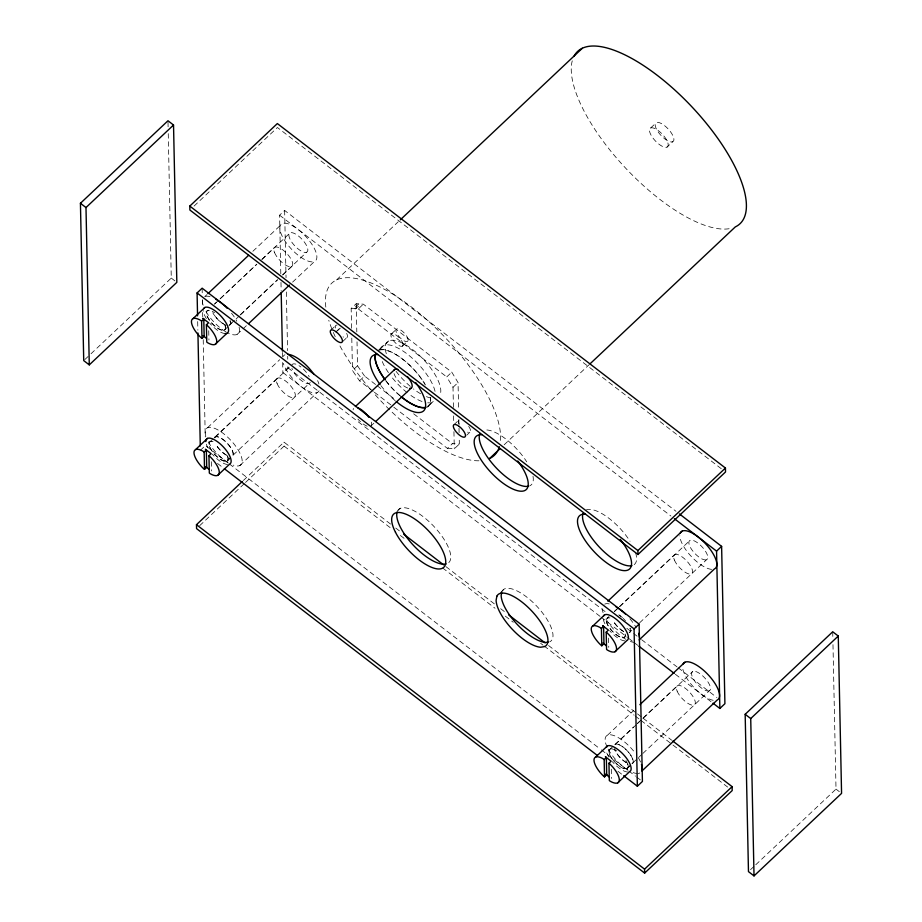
<?xml version="1.0" encoding="UTF-8"?>
<svg xmlns="http://www.w3.org/2000/svg" width="922" height="922" viewBox="0 0 922 922"><rect width="100%" height="100%" fill="white"/><g stroke="black" fill="none" stroke-linecap="round" stroke-linejoin="round"><path stroke-width="0.69" stroke-dasharray="4.61 3.46" d="M194.058 206.09L277.43 127.501L722.099 469.344M84.778 359.626L89.987 354.716M91.024 353.737L171.273 278.087L168.253 133.632M280.807 273.834L279.585 215.195L284.633 210.435L675.976 511.284M204.73 296.665L206.828 294.694M252.87 251.291L282.178 223.666M214.4 304.191L216.463 302.243M220.612 298.336L256.869 264.153M262.055 259.278L274.479 247.557M214.745 303.903L218.929 299.95M219.978 298.97L256.604 264.441M261.836 259.508L290.096 232.874M234.442 320.28L229.209 325.212A12.816 4.887 46.7 0 0 230.051 320.844M240.723 314.356L277.349 279.827M282.581 274.894L306.657 252.213A12.816 4.887 46.7 0 0 298.232 235.825A12.816 4.887 46.7 0 0 290.234 239.582A12.816 4.887 46.7 0 0 306.657 252.213M224.415 330.053L228.449 326.25M228.91 325.731L232.021 322.804M236.159 318.897L239.271 315.969M240.308 314.99L277.603 279.827M282.789 274.952L292.113 266.158M237.127 334.409L247.592 324.544M292.585 282.132L314.563 261.41A25.032 9.543 46.7 0 0 298.06 229.394A25.032 9.543 46.7 0 0 282.501 236.816A25.032 9.543 46.7 0 0 314.563 261.41M336.542 279.942L398.246 221.764M207.508 427.762L279.712 359.695M200.385 450.293L205.433 445.522L228.253 463.075M600.061 616.369L282.881 372.523L287.929 367.763L287.871 364.905M351.582 328.232L351.167 308.49L356.226 303.73L363.337 304.168L451.792 372.165L458.05 382.561L458.626 409.737M209.697 441.995L213.835 438.088M214.872 437.109L277.038 378.516M215.391 436.982L292.77 364.052A12.816 4.887 46.7 0 1 300.906 367.002M331.021 330.007L336.069 325.247M358.773 303.891L353.725 308.651L355.731 308.778L360.779 304.006M351.167 308.49L358.289 308.928L363.337 304.168M336 331.736L339.031 328.877M337.279 330.963L340.31 328.105M342.707 341.52L346.741 337.717M227.319 460.597L309.331 383.379M227.158 461.173L231.203 457.358M239.847 465.529L317.295 392.53M373.226 391.354L359.534 380.821L352.469 370.552L357.517 365.792L357.021 341.808M391.631 333.741L396.679 328.981M378.469 350.233L383.517 345.473M379.68 349.496L388.773 340.933M243.373 480.477L284.022 442.157L391.193 524.56M199.682 525.667L244.503 483.428M245.54 482.448L284.103 446.098L284.022 442.157M359.534 380.821L364.582 376.061L376.003 384.843M402.303 346.211L407.363 341.44M650.644 128.008L656.372 122.614M370.517 426.402L374.666 422.483M667.021 147.117A12.666 4.829 46.7 0 0 658.688 130.924A12.666 4.829 46.7 0 0 650.782 134.635A12.666 4.829 46.7 0 0 667.021 147.117L672.737 141.723A12.666 4.829 46.7 0 0 664.416 125.53A12.666 4.829 46.7 0 0 656.51 129.241A12.666 4.829 46.7 0 0 672.737 141.723M453.428 407.351L453.002 387.321L446.732 376.925L451.792 372.165M428.004 405.934L432.038 402.13A37.537 14.314 46.7 0 1 427.716 402.81M433.248 401.393L427.197 407.098A37.537 14.314 46.7 0 0 430.516 397.958M453.002 387.321L458.05 382.561M454.073 424.604L459.121 419.844M393.775 407.155L447.435 448.403L452.483 443.643L459.34 444.058L459.225 438.342M466.763 435.161L469.794 432.303M447.435 448.403L454.292 448.818L459.34 444.058M398.131 510.304L400.148 508.402M504.173 444.773L588.893 364.905M500.392 592.765L504.438 588.962M606.953 618.397L609.027 616.438M614.202 611.551L618.351 607.644M619.388 606.676L674.293 554.917M614.697 611.367L618.881 607.414M619.93 606.434L690.048 540.338M631.824 630.164L629.161 632.676A12.816 4.887 46.7 0 0 630.003 628.308M639.626 622.811L706.609 559.677A12.816 4.887 46.7 0 0 698.184 543.288A12.816 4.887 46.7 0 0 690.186 547.046A12.816 4.887 46.7 0 0 706.609 559.677M607.46 735.237L633.621 710.574M609.696 749.494L613.845 745.587M614.882 744.619L633.529 727.032M637.667 723.136L641.816 719.229M642.853 718.25L677.036 686.026M636.272 724.715L615.343 744.446A12.816 4.887 46.7 0 1 628.251 751.949A12.816 4.887 46.7 0 1 631.904 763.785M637.321 723.735L639.419 721.753M643.602 717.812L692.791 671.447M627.317 768.107L637.137 758.852M638.716 757.365L641.827 754.427M642.865 753.458L709.352 690.785A12.816 4.887 46.7 0 0 700.927 674.408A12.816 4.887 46.7 0 0 692.929 678.166A12.816 4.887 46.7 0 0 709.352 690.785M627.11 768.637L631.155 764.822M750.554 869.665L754.715 865.735M755.763 864.755L836.012 789.105L832.981 644.651M279.585 215.195L670.928 516.043M358.289 308.928L446.732 376.925M377.144 385.719L395.411 399.756M413.667 413.805L452.483 443.643M374.367 392.23L392.634 406.279M171.273 278.087L175.722 281.51M287.929 367.763L607.391 613.361M626.787 628.274L632.492 632.653M633.633 633.529L637.056 636.168M641.62 639.672L676.99 666.86M678.131 667.735L716.924 697.562M836.012 789.105L839.343 791.675M601.202 617.244L627.444 637.413M628.585 638.289L633.149 641.804M634.29 642.68L637.713 645.308M675.365 674.259L711.876 702.322M395.757 528.064L400.321 531.568M445.925 566.627L494.953 604.325M500.658 608.704L506.362 613.084M548.544 645.515L636.341 713.006M637.482 713.882L642.035 717.397M643.176 718.273L671.689 740.182M284.103 446.098L391.285 528.49M400.402 535.498L406.106 539.889M442.595 567.929L495.033 608.255M505.302 616.138L513.277 622.281M540.649 643.314L542.931 645.066M544.061 645.942L634.14 715.184M635.281 716.071L639.845 719.575M640.986 720.451L727.642 787.065M229.394 463.95L600.199 749.01M601.34 749.886L627.582 770.054M628.723 770.942L635.569 776.197M636.71 777.073L641.274 780.588M217.5 463.443L223.205 467.834M617.971 771.311L622.534 774.826M357.517 365.792L364.582 376.061M832.716 631.777L832.866 638.923M608.555 638.082L608.751 647.394M611.298 769.178L611.493 778.502M458.833 419.752L458.983 426.898M459.018 428.327L459.098 432.625M453.601 415.926L453.751 423.083M453.935 431.657L454.292 448.818M356.226 303.73L356.814 331.943M351.789 338.109L352.469 370.552M284.633 210.435L286.039 277.66M286.339 291.963L287.572 350.602M287.687 356.318L287.745 359.188M280.991 282.42L281.164 290.995M282.455 352.504L282.547 356.791M282.662 362.519L282.881 372.523M208.741 330.721L208.937 340.034M211.299 461.68L211.495 470.992M202.137 288.194L202.252 293.911M202.379 299.638L202.529 306.784M202.644 312.512L202.736 316.799M203.22 339.688L205.249 436.947M197.688 321.559L197.861 330.145M168.011 122.188L168.127 127.904M400.033 395.722A37.537 14.314 46.7 0 1 385.73 380.625M380.44 349.645A37.537 14.314 46.7 0 1 424.835 384.071M430.309 397.739A37.537 14.314 46.7 0 1 428.073 406.222M422.022 401.508A37.537 14.314 46.7 0 1 408.192 393.464M407.155 392.657A37.537 14.314 46.7 0 1 390.778 375.865M388.427 372.615A37.537 14.314 46.7 0 1 381.823 360.456M380.844 348.09A37.537 14.314 46.7 0 1 408.815 355.281A37.537 14.314 46.7 0 1 435.149 391.815M478.967 460.793A118.373 45.143 46.7 0 1 391.62 411.731M389.626 409.806A118.373 45.143 46.7 0 1 373.11 392.449M370.367 389.303A118.373 45.143 46.7 0 1 338.42 343.088M335.228 336.657A118.373 45.143 46.7 0 1 332.346 330.145M331.828 328.866A118.373 45.143 46.7 0 1 328.774 320.268M325.835 307.118A118.373 45.143 46.7 0 1 412.802 308.063A118.373 45.143 46.7 0 1 500.277 442.687M729.106 228.725A118.373 45.143 46.7 0 1 624.39 166.813A118.373 45.143 46.7 0 1 572.481 60.045M430.839 397.981A37.537 14.314 46.7 0 1 425.146 396.103M420.616 393.775A37.537 14.314 46.7 0 1 413.448 388.923M410.336 386.41A37.537 14.314 46.7 0 1 396.034 371.312M386.318 353.725A37.537 14.314 46.7 0 1 412.618 349.588A37.537 14.314 46.7 0 1 439.967 394.973M400.24 395.93A37.537 14.314 46.7 0 1 385.938 380.832M378.677 350.452A37.537 14.314 46.7 0 1 425.653 385.35M407.685 388.012A12.516 4.771 46.7 0 1 394.028 373.594M367.175 426.195A12.516 4.771 46.7 0 1 357.92 419.084M353.172 409.841A12.516 4.771 46.7 0 1 353.449 408.388M371.336 422.138A12.516 4.771 46.7 0 1 371.405 425.526M627.582 772.014A17.092 6.523 46.7 0 1 612.346 761.699M608.946 757.112A17.092 6.523 46.7 0 1 606.342 751.73M625.946 760.5A12.816 4.887 46.7 0 1 623.007 768.118A12.816 4.887 46.7 0 1 609.511 753.873A12.816 4.887 46.7 0 1 617.129 751.199M225.026 333.545A17.092 6.523 46.7 0 1 209.79 323.23M206.39 318.643A17.092 6.523 46.7 0 1 203.313 310.61M224.657 324.498A12.816 4.887 46.7 0 1 220.462 329.65A12.816 4.887 46.7 0 1 208.038 317.79A12.816 4.887 46.7 0 1 210.078 310.576M212.198 311.348A12.816 4.887 46.7 0 1 214.584 312.731M227.584 464.504A17.092 6.523 46.7 0 1 212.348 454.189M207.646 447.354A17.092 6.523 46.7 0 1 206.344 444.22M227.215 455.456A12.816 4.887 46.7 0 1 222.26 460.285A12.816 4.887 46.7 0 1 209.801 447.135A12.816 4.887 46.7 0 1 214.745 442.306M624.839 640.905A17.092 6.523 46.7 0 1 609.603 630.59M604.901 623.756A17.092 6.523 46.7 0 1 603.115 617.971M625.139 634.048A12.816 4.887 46.7 0 1 612.266 631.109A12.816 4.887 46.7 0 1 609.88 617.936M713.19 700.305A25.032 9.543 46.7 0 1 693.494 686.982A25.032 9.543 46.7 0 1 682.557 666.883M711.611 569.347A25.032 9.543 46.7 0 1 691.488 556.669A25.032 9.543 46.7 0 1 679.814 535.774M319.07 390.79A25.032 9.543 46.7 0 1 301.39 386.756A25.032 9.543 46.7 0 1 283.308 363.291M283.158 356.503A25.032 9.543 46.7 0 1 284.944 354.763M317.606 380.613A25.032 9.543 46.7 0 1 318.931 384.001M310.241 382.492A12.816 4.887 46.7 0 1 301.194 380.429A12.816 4.887 46.7 0 1 291.928 368.408M303.373 369.111A12.816 4.887 46.7 0 1 309.193 376.672M205.86 436.29A25.032 9.543 46.7 0 1 217.085 429.456A25.032 9.543 46.7 0 1 240.342 454.016A25.032 9.543 46.7 0 1 233.174 465.126M227.803 462.441A25.032 9.543 46.7 0 1 208.291 441.845M226.27 455.019A12.816 4.887 46.7 0 1 215.541 443.701M214.48 437.869A12.816 4.887 46.7 0 1 227.169 443.24A12.816 4.887 46.7 0 1 231.952 456.321M634.163 642.346A25.032 9.543 46.7 0 1 630.383 641.482M625.934 639.349A25.032 9.543 46.7 0 1 604.982 617.233M603.069 612.646A25.032 9.543 46.7 0 1 602.366 608.774M604.705 604.117A25.032 9.543 46.7 0 1 611.39 604.532M629.899 618.766A25.032 9.543 46.7 0 1 636.261 627.813M639.799 773.005A25.032 9.543 46.7 0 1 637.989 773.443M636.918 773.454A25.032 9.543 46.7 0 1 633.126 772.59M627.755 769.905A25.032 9.543 46.7 0 1 607.725 748.341M607.149 747.154A25.032 9.543 46.7 0 1 611.851 734.984A25.032 9.543 46.7 0 1 635.074 752.882M638.45 757.93A25.032 9.543 46.7 0 1 640.629 762.252M623.468 631.374A12.816 4.887 46.7 0 1 612.738 620.045M619.1 615.124A12.816 4.887 46.7 0 1 620.737 616.288M623.203 618.408A12.816 4.887 46.7 0 1 625.496 620.84M239.109 327.241A25.032 9.543 46.7 0 1 227.181 332.554M226.028 331.908A25.032 9.543 46.7 0 1 205.053 309.815M203.128 305.217A25.032 9.543 46.7 0 1 202.644 299.27M205.571 296.365A25.032 9.543 46.7 0 1 210.055 296.63M231.549 313.25A25.032 9.543 46.7 0 1 236.804 321.271M223.516 323.91A12.816 4.887 46.7 0 1 212.786 312.581M626.222 762.482A12.816 4.887 46.7 0 1 614.501 748.814M397.543 510.938A36.534 13.934 46.7 0 1 433.732 526.232A36.534 13.934 46.7 0 1 447.377 563.538M501.937 591.394A35.036 13.357 46.7 0 1 536.65 606.065A35.036 13.357 46.7 0 1 549.719 641.827M625.45 634.981A13.012 4.967 46.7 0 1 612.519 631.489A13.012 4.967 46.7 0 1 608.739 617.705M627.767 764.027A13.012 4.967 46.7 0 1 621.451 767.519A13.012 4.967 46.7 0 1 609.384 753.723A13.012 4.967 46.7 0 1 615.7 750.231M227.815 456.563A13.012 4.967 46.7 0 1 223.781 461.092A13.012 4.967 46.7 0 1 212.106 451.273M211.518 450.397A13.012 4.967 46.7 0 1 213.466 441.73M225.072 325.454A13.012 4.967 46.7 0 1 213.777 325.212A13.012 4.967 46.7 0 1 208.787 310.241M623.756 631.651A13.012 4.967 46.7 0 1 612.75 620.264M618.812 614.847A13.012 4.967 46.7 0 1 622.984 618.097M630.072 628.159A13.012 4.967 46.7 0 1 629.415 632.757M626.511 762.759A13.012 4.967 46.7 0 1 614.444 748.964M615.089 744.365A13.012 4.967 46.7 0 1 628.089 751.649A13.012 4.967 46.7 0 1 632.158 763.877M226.558 455.295A13.012 4.967 46.7 0 1 215.541 443.908M214.273 437.869A13.012 4.967 46.7 0 1 226.985 442.929A13.012 4.967 46.7 0 1 232.206 456.402M226.086 325.224A13.012 4.967 46.7 0 1 212.798 312.8M230.12 320.695A13.012 4.967 46.7 0 1 229.463 325.293M468.71 426.333A8.263 3.146 46.7 0 1 467.592 432.164M459.214 424.166A8.263 3.146 46.7 0 1 460.066 419.694M346.66 333.384A8.263 3.146 46.7 0 1 343.076 336.876M335.527 328.059A8.263 3.146 46.7 0 1 337.026 325.097M486.851 429.975A36.534 13.934 46.7 0 1 526.704 461.818M533.008 476.317A36.534 13.934 46.7 0 1 529.862 485.779M585.966 510.062A36.534 13.934 46.7 0 1 630.026 541.249M635.581 552.751A36.534 13.934 46.7 0 1 633.183 565.209M395.181 400.69A37.537 14.314 46.7 0 1 380.89 385.603M408.135 339.907L407.904 338.628A8.263 3.146 46.7 0 0 401.128 330.307A8.263 3.146 46.7 0 0 395.907 330.514L396.137 331.793A8.263 3.146 46.7 0 0 402.902 340.114A8.263 3.146 46.7 0 0 408.135 339.907M403.075 344.667L402.845 343.387A8.263 3.146 46.7 0 0 396.08 335.066A8.263 3.146 46.7 0 0 390.859 335.274L391.089 336.553A8.263 3.146 46.7 0 0 397.855 344.874A8.263 3.146 46.7 0 0 403.075 344.667M677.151 691.154A12.816 4.887 46.7 0 0 693.459 705.192A12.816 4.887 46.7 0 0 686.948 689.621A12.816 4.887 46.7 0 0 677.151 691.154M274.595 252.697A12.816 4.887 46.7 0 0 290.903 266.723A12.816 4.887 46.7 0 0 284.391 251.153A12.816 4.887 46.7 0 0 274.595 252.697M277.142 383.656A12.816 4.887 46.7 0 0 293.45 397.682A12.816 4.887 46.7 0 0 286.949 382.111A12.816 4.887 46.7 0 0 277.142 383.656M674.397 560.046A12.816 4.887 46.7 0 0 690.716 574.083A12.816 4.887 46.7 0 0 684.205 558.513A12.816 4.887 46.7 0 0 674.397 560.046"/><path stroke-width="1.38" d="M501.672 592.811L501.153 595.462A35.036 13.357 46.7 0 0 517.519 624.724A35.036 13.357 46.7 0 0 545.686 642.461L548.152 642.081M80.433 203.278L167.977 120.759L173.532 125.023L176.828 282.363L89.284 364.882L83.729 360.606L80.433 203.278L85.988 207.554L89.284 364.882M85.988 207.554L173.532 125.023M189.805 206.09L277.349 123.56L725.441 468.042L725.522 471.972L637.978 554.491L189.886 210.02L189.805 206.09L637.897 550.561L637.978 554.491M197.562 315.843L197.089 292.954L202.137 288.194L639.119 624.125L642.415 781.464L637.367 786.224L623.675 775.702M207.876 293.703L248.686 255.233M193.044 318.62L204.915 307.441M201.607 321.11L200.639 320.349A17.092 6.523 46.7 0 0 191.442 321.801A17.092 6.523 46.7 0 0 200.996 337.659L201.976 338.409L201.607 321.11L203.785 319.058L202.817 318.297L208.579 322.735L206.401 324.786L206.759 342.085L207.542 342.684A17.092 6.523 46.7 0 0 216.739 341.244A17.092 6.523 46.7 0 0 207.185 325.385L206.401 324.786M201.976 338.409L204.154 336.357L203.785 319.058M215.137 344.413L226.996 333.234M248.64 323.564L289.45 285.094M400.344 219.793L582.335 48.244M195.591 449.579L207.462 438.399M204.165 452.068L203.186 451.319A17.092 6.523 46.7 0 0 193.989 452.76A17.092 6.523 46.7 0 0 203.543 468.618L204.523 469.367L204.165 452.068L206.344 450.017L205.364 449.268L211.126 453.693L208.948 455.745L209.317 473.044L210.089 473.643A17.092 6.523 46.7 0 0 219.286 472.202A17.092 6.523 46.7 0 0 209.732 456.344L208.948 455.745M204.523 469.367L206.701 467.316L206.344 450.017M217.684 475.383L229.555 464.192A17.092 6.523 46.7 0 0 221.603 445.165A17.092 6.523 46.7 0 0 205.86 441.569M672.829 741.058L732.114 786.639L732.195 790.569L644.651 873.088L196.559 528.617L196.478 524.687L242.336 481.457M355.373 406.544L394.847 369.342M375.703 421.504L411.016 388.22M499.989 448.714L489.536 458.568A118.373 45.143 46.7 0 0 499.378 446.767M589.942 363.925L735.33 226.881A118.373 45.143 46.7 0 0 691.143 106.03A118.373 45.143 46.7 0 0 573.899 56.473M637.897 550.561L725.441 468.042M607.852 601.167L682.153 531.118M592.846 625.98L604.717 614.801M601.421 628.47L600.441 627.709A17.092 6.523 46.7 0 0 591.244 629.161A17.092 6.523 46.7 0 0 600.81 645.008L601.778 645.769L601.421 628.47L603.599 626.407L602.619 625.658L608.382 630.095L606.203 632.146L606.572 649.445L607.356 650.045A17.092 6.523 46.7 0 0 616.541 648.604A17.092 6.523 46.7 0 0 606.987 632.746L606.203 632.146M601.778 645.769L603.956 643.717L603.599 626.407M637.367 786.224L634.071 628.885L639.119 624.125M713.017 703.198L719.863 708.465L716.567 551.125L721.615 546.366L679.399 513.911M614.939 651.773L626.81 640.594A17.092 6.523 46.7 0 0 620.425 623.145A17.092 6.523 46.7 0 0 603.495 615.988M639.142 639.914L714.492 568.886A25.032 9.543 46.7 0 0 705.157 543.335A25.032 9.543 46.7 0 0 680.367 532.858M639.903 704.65L684.896 662.238M595.6 757.089L607.46 745.898M604.164 759.567L603.184 758.818A17.092 6.523 46.7 0 0 593.999 760.27A17.092 6.523 46.7 0 0 603.553 776.117L604.532 776.877L604.164 759.567L606.342 757.515L605.362 756.766L611.136 761.203L608.958 763.255L609.315 780.554L610.099 781.153A17.092 6.523 46.7 0 0 619.296 779.712A17.092 6.523 46.7 0 0 609.73 763.854L608.958 763.255M604.532 776.877L606.711 774.814L606.342 757.515M617.694 782.882L629.553 771.702A17.092 6.523 46.7 0 0 623.18 754.254A17.092 6.523 46.7 0 0 606.25 747.097M641.896 771.023L717.247 699.994A25.032 9.543 46.7 0 0 707.9 674.455A25.032 9.543 46.7 0 0 683.11 663.978M719.863 708.465L724.911 703.705L721.615 546.366M745.172 714.296L832.716 631.777L838.271 636.042L841.567 793.381L754.023 875.9L748.468 871.624L745.172 714.296L750.727 718.572L754.023 875.9M750.727 718.572L838.271 636.042M644.651 873.088L644.57 869.158L732.114 786.639M674.351 518.671L716.567 551.125M197.089 292.954L634.071 628.885M638.854 646.184L674.224 673.383M204.154 336.357L203.174 335.596L206.459 338.42M602.988 642.957L603.956 643.717M403.744 534.195L443.643 564.875M508.633 614.836L545.121 642.888M224.346 468.71L597.433 755.521M206.701 467.316L205.721 466.567L209.006 469.379M605.731 774.065L606.711 774.814M196.478 524.687L644.57 869.158M603.806 643.671L606.261 645.78M606.549 774.768L609.004 776.889M281.198 292.435L282.432 351.075M197.93 333.003L200.293 445.994M426.056 407.236A37.537 14.314 46.7 0 1 401.07 396.587M384.923 379.53A37.537 14.314 46.7 0 1 375.139 354.832M425.215 407.685A37.537 14.314 46.7 0 1 401.277 396.794M385.119 379.749A37.537 14.314 46.7 0 1 375.611 353.99M407.443 376.66A12.516 4.771 46.7 0 1 409.575 388.45M393.959 370.206A12.516 4.771 46.7 0 1 398.189 369.538M357.678 407.72A12.516 4.771 46.7 0 1 368.881 417.355M203.693 308.628A17.092 6.523 46.7 0 1 222.121 317.445A17.092 6.523 46.7 0 1 225.026 333.545M287.837 354.313A25.032 9.543 46.7 0 1 314.022 374.447M615.827 606.653A25.032 9.543 46.7 0 1 625.404 614.029M638.692 633.356A25.032 9.543 46.7 0 1 639.395 637.24M641.447 764.476A25.032 9.543 46.7 0 1 641.908 770.412M215.829 299.166A25.032 9.543 46.7 0 1 227.261 308.351M446.133 563.964A36.534 13.934 46.7 0 1 413.505 545.409A36.534 13.934 46.7 0 1 397.163 511.848M528.629 486.205A36.534 13.934 46.7 0 1 496.001 467.65A36.534 13.934 46.7 0 1 479.659 434.089M631.95 565.635A36.534 13.934 46.7 0 1 599.323 547.08A36.534 13.934 46.7 0 1 582.981 513.508M517.749 460.965A36.534 13.934 46.7 0 1 521.956 491.207A36.534 13.934 46.7 0 1 483.105 462.867A36.534 13.934 46.7 0 1 481.803 434.735M620.252 539.335A36.534 13.934 46.7 0 1 625.704 570.603A36.534 13.934 46.7 0 1 586.68 542.643A36.534 13.934 46.7 0 1 585.124 514.165M415.695 382.572A37.537 14.314 46.7 0 1 423.705 410.786A37.537 14.314 46.7 0 1 396.23 401.566M380.071 384.509A37.537 14.314 46.7 0 1 377.951 354.532M496.889 596.154L496.105 600.234A35.036 13.357 46.7 0 0 512.471 629.484A35.036 13.357 46.7 0 0 540.638 647.232L544.672 646.587A35.036 13.357 46.7 0 0 531.591 610.825A35.036 13.357 46.7 0 0 496.889 596.154M336.265 331.92L334.686 330.848A8.263 3.146 46.7 0 0 330.307 332.151A8.263 3.146 46.7 0 0 336.449 340.564L338.028 341.636A8.263 3.146 46.7 0 0 342.408 340.333A8.263 3.146 46.7 0 0 336.265 331.92M459.317 426.506L457.738 425.445A8.263 3.146 46.7 0 0 453.359 426.748A8.263 3.146 46.7 0 0 459.502 435.161L461.069 436.233A8.263 3.146 46.7 0 0 465.449 434.93A8.263 3.146 46.7 0 0 459.317 426.506M395.492 532.305A36.534 13.934 46.7 0 0 442.318 568.298A36.534 13.934 46.7 0 0 418.311 521.587A36.534 13.934 46.7 0 0 395.492 532.305"/></g></svg>
